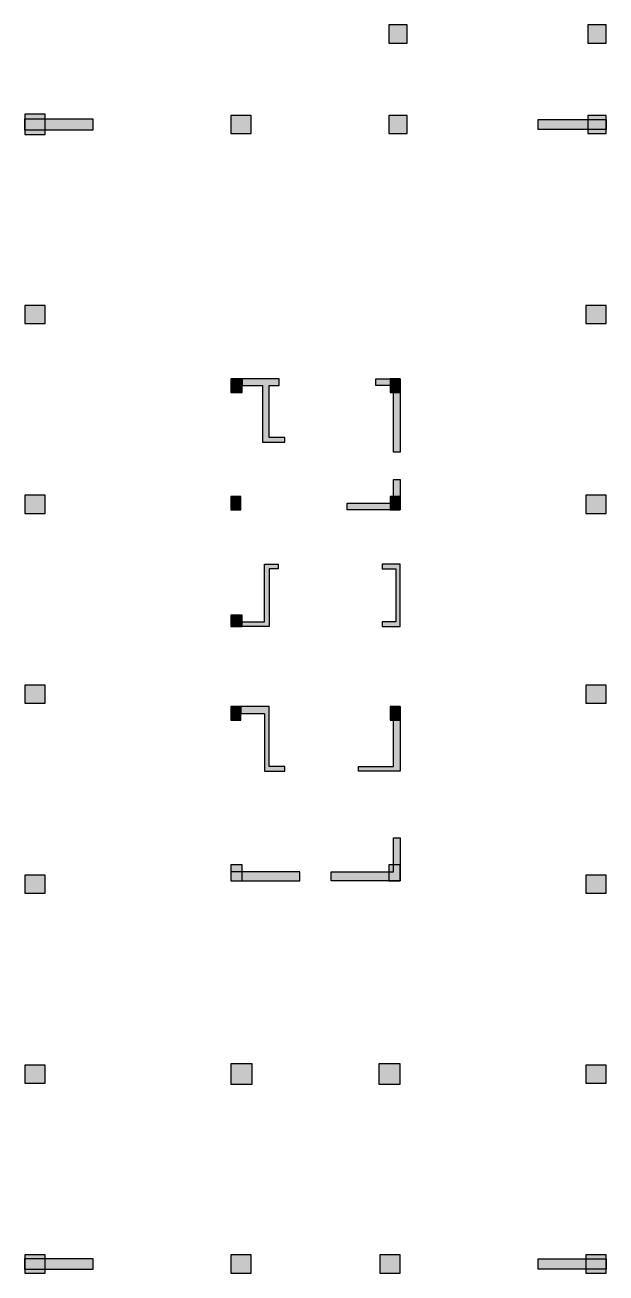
# Model space of a CAD drawing. Header units: millimetres. Extents: x 1400 to 27100, y 10599 to 65799.
import ezdxf

# ---------------------------------------------------------------- set-up
doc = ezdxf.new("R2010")
doc.units = ezdxf.units.MM
doc.header["$LTSCALE"] = 1000
for name, color, linetype in [('S-COLU-HATCH', 30, 'Continuous'), ('S-COLU-LINE1', 6, 'Continuous'), ('S-WALL-LINE1', 12, 'Continuous')]:
    doc.layers.add(name, color=color, linetype=linetype)

msp = doc.modelspace()

# ---------------------------------------------------------------- hatches: boundary and pattern name
at = {"layer": 'S-COLU-HATCH', "ltscale": 0.001}
h = msp.add_hatch(color=0, dxfattribs=at)
h.dxf.hatch_style = 1
h.paths.add_polyline_path([(17500, 64999), (18300, 64999), (18300, 65799), (17500, 65799)])
h = msp.add_hatch(color=0, dxfattribs=at)
h.dxf.hatch_style = 1
h.paths.add_polyline_path([(26300, 64999), (27100, 64999), (27100, 65799), (26300, 65799)])
h = msp.add_hatch(color=0, dxfattribs=at)
h.dxf.hatch_style = 1
h.paths.add_polyline_path([(1400, 60949), (2300, 60949), (2300, 61849), (1400, 61849)])
at = {"layer": 'S-COLU-HATCH'}
h = msp.add_hatch(color=0, dxfattribs=at)
h.dxf.hatch_style = 1
h.paths.add_polyline_path([(1400, 61149), (1400, 61649), (4400, 61649), (4400, 61149)])
at = {"layer": 'S-COLU-HATCH', "ltscale": 0.001}
h = msp.add_hatch(color=0, dxfattribs=at)
h.dxf.hatch_style = 1
h.paths.add_polyline_path([(10500, 60999), (11400, 60999), (11400, 61799), (10500, 61799)])
h = msp.add_hatch(color=0, dxfattribs=at)
h.dxf.hatch_style = 1
h.paths.add_polyline_path([(17500, 60999), (18300, 60999), (18300, 61799), (17500, 61799)])
at = {"layer": 'S-COLU-HATCH'}
h = msp.add_hatch(color=0, dxfattribs=at)
h.dxf.hatch_style = 1
h.paths.add_polyline_path([(24100, 61174), (24100, 61624), (27100, 61624), (27100, 61174)])
at = {"layer": 'S-COLU-HATCH', "ltscale": 0.001}
h = msp.add_hatch(color=0, dxfattribs=at)
h.dxf.hatch_style = 1
h.paths.add_polyline_path([(26300, 60999), (27100, 60999), (27100, 61799), (26300, 61799)])
h = msp.add_hatch(color=0, dxfattribs=at)
h.dxf.hatch_style = 1
h.paths.add_polyline_path([(1400, 52599), (2300, 52599), (2300, 53399), (1400, 53399)])
h = msp.add_hatch(color=0, dxfattribs=at)
h.dxf.hatch_style = 1
h.paths.add_polyline_path([(26200, 52599), (27100, 52599), (27100, 53399), (26200, 53399)])
at = {"layer": 'S-COLU-HATCH'}
h = msp.add_hatch(color=0, dxfattribs=at)
h.dxf.hatch_style = 1
h.paths.add_polyline_path([(10500, 49549), (11000, 49549), (11000, 50149), (10500, 50149)])
h = msp.add_hatch(color=0, dxfattribs=at)
h.dxf.hatch_style = 1
h.paths.add_polyline_path([(12200, 49849), (12650, 49849), (12650, 50149), (11000, 50149), (11000, 49849), (11900, 49849), (11900, 47349), (12900, 47349), (12900, 47549), (12200, 47549)])
h = msp.add_hatch(color=0, dxfattribs=at)
h.dxf.hatch_style = 1
h.paths.add_polyline_path([(18000, 46899), (17700, 46899), (17700, 49849), (16925, 49849), (16925, 50149), (18000, 50149)])
h = msp.add_hatch(color=0, dxfattribs=at)
h.dxf.hatch_style = 1
h.paths.add_polyline_path([(17550, 49549), (18000, 49549), (18000, 50149), (17550, 50149)])
h = msp.add_hatch(color=0, dxfattribs=at)
h.dxf.hatch_style = 1
h.paths.add_polyline_path([(18000, 45699), (18000, 44349), (15650, 44349), (15650, 44649), (17700, 44649), (17700, 45699)])
at = {"layer": 'S-COLU-HATCH', "ltscale": 0.001}
h = msp.add_hatch(color=0, dxfattribs=at)
h.dxf.hatch_style = 1
h.paths.add_polyline_path([(1400, 44199), (2300, 44199), (2300, 44999), (1400, 44999)])
at = {"layer": 'S-COLU-HATCH'}
h = msp.add_hatch(color=0, dxfattribs=at)
h.dxf.hatch_style = 1
h.paths.add_polyline_path([(10500, 44349), (10950, 44349), (10950, 44949), (10500, 44949)])
h = msp.add_hatch(color=0, dxfattribs=at)
h.dxf.hatch_style = 1
h.paths.add_polyline_path([(17550, 44349), (18000, 44349), (18000, 44949), (17550, 44949)])
at = {"layer": 'S-COLU-HATCH', "ltscale": 0.001}
h = msp.add_hatch(color=0, dxfattribs=at)
h.dxf.hatch_style = 1
h.paths.add_polyline_path([(26200, 44199), (27100, 44199), (27100, 44999), (26200, 44999)])
at = {"layer": 'S-COLU-HATCH'}
h = msp.add_hatch(color=0, dxfattribs=at)
h.dxf.hatch_style = 1
h.paths.add_polyline_path([(12000, 39399), (12000, 41949), (12600, 41949), (12600, 41749), (12200, 41749), (12200, 39199), (11000, 39199), (11000, 39399)])
h = msp.add_hatch(color=0, dxfattribs=at)
h.dxf.hatch_style = 1
h.paths.add_polyline_path([(18000, 39199), (18000, 41949), (17200, 41949), (17200, 41749), (17800, 41749), (17800, 39399), (17200, 39399), (17200, 39199)])
h = msp.add_hatch(color=0, dxfattribs=at)
h.dxf.hatch_style = 1
h.paths.add_polyline_path([(10500, 39199), (11000, 39199), (11000, 39699), (10500, 39699)])
at = {"layer": 'S-COLU-HATCH', "ltscale": 0.001}
h = msp.add_hatch(color=0, dxfattribs=at)
h.dxf.hatch_style = 1
h.paths.add_polyline_path([(1400, 35799), (2300, 35799), (2300, 36599), (1400, 36599)])
h = msp.add_hatch(color=0, dxfattribs=at)
h.dxf.hatch_style = 1
h.paths.add_polyline_path([(26200, 35799), (27100, 35799), (27100, 36599), (26200, 36599)])
at = {"layer": 'S-COLU-HATCH'}
h = msp.add_hatch(color=0, dxfattribs=at)
h.dxf.hatch_style = 1
h.paths.add_polyline_path([(10500, 35049), (10950, 35049), (10950, 35649), (10500, 35649)])
h = msp.add_hatch(color=0, dxfattribs=at)
h.dxf.hatch_style = 1
h.paths.add_polyline_path([(12900, 32999), (12200, 32999), (12200, 35649), (10950, 35649), (10950, 35349), (12000, 35349), (12000, 32799), (12900, 32799)])
h = msp.add_hatch(color=0, dxfattribs=at)
h.dxf.hatch_style = 1
h.paths.add_polyline_path([(17700, 35649), (18000, 35649), (18000, 32799), (16150, 32799), (16150, 32999), (17700, 32999)])
h = msp.add_hatch(color=0, dxfattribs=at)
h.dxf.hatch_style = 1
h.paths.add_polyline_path([(17550, 35049), (18000, 35049), (18000, 35649), (17550, 35649)])
h = msp.add_hatch(color=0, dxfattribs=at)
h.dxf.hatch_style = 1
h.paths.add_polyline_path([(18000, 27949), (14950, 27949), (14950, 28349), (17700, 28349), (17700, 29849), (18000, 29849)])
at = {"layer": 'S-COLU-HATCH', "ltscale": 0.001}
h = msp.add_hatch(color=0, dxfattribs=at)
h.dxf.hatch_style = 1
h.paths.add_polyline_path([(1400, 27399), (2300, 27399), (2300, 28199), (1400, 28199)])
at = {"layer": 'S-COLU-HATCH'}
h = msp.add_hatch(color=0, dxfattribs=at)
h.dxf.hatch_style = 1
h.paths.add_polyline_path([(10500, 27949), (11000, 27949), (11000, 28649), (10500, 28649)])
h = msp.add_hatch(color=0, dxfattribs=at)
h.dxf.hatch_style = 1
h.paths.add_polyline_path([(13550, 28349), (10500, 28349), (10500, 27949), (13550, 27949)])
h = msp.add_hatch(color=0, dxfattribs=at)
h.dxf.hatch_style = 1
h.paths.add_polyline_path([(17500, 27949), (18000, 27949), (18000, 28649), (17500, 28649)])
at = {"layer": 'S-COLU-HATCH', "ltscale": 0.001}
h = msp.add_hatch(color=0, dxfattribs=at)
h.dxf.hatch_style = 1
h.paths.add_polyline_path([(26200, 27399), (27100, 27399), (27100, 28199), (26200, 28199)])
h = msp.add_hatch(color=0, dxfattribs=at)
h.dxf.hatch_style = 1
h.paths.add_polyline_path([(1400, 18999), (2300, 18999), (2300, 19799), (1400, 19799)])
h = msp.add_hatch(color=0, dxfattribs=at)
h.dxf.hatch_style = 1
h.paths.add_polyline_path([(10500, 18949), (11450, 18949), (11450, 19849), (10500, 19849)])
h = msp.add_hatch(color=0, dxfattribs=at)
h.dxf.hatch_style = 1
h.paths.add_polyline_path([(17050, 18949), (18000, 18949), (18000, 19849), (17050, 19849)])
h = msp.add_hatch(color=0, dxfattribs=at)
h.dxf.hatch_style = 1
h.paths.add_polyline_path([(26200, 18999), (27100, 18999), (27100, 19799), (26200, 19799)])
h = msp.add_hatch(color=0, dxfattribs=at)
h.dxf.hatch_style = 1
h.paths.add_polyline_path([(1400, 10599), (2300, 10599), (2300, 11399), (1400, 11399)])
at = {"layer": 'S-COLU-HATCH'}
h = msp.add_hatch(color=0, dxfattribs=at)
h.dxf.hatch_style = 1
h.paths.add_polyline_path([(1400, 10749), (1400, 11249), (4400, 11249), (4400, 10749)])
at = {"layer": 'S-COLU-HATCH', "ltscale": 0.001}
h = msp.add_hatch(color=0, dxfattribs=at)
h.dxf.hatch_style = 1
h.paths.add_polyline_path([(10500, 10599), (11400, 10599), (11400, 11399), (10500, 11399)])
h = msp.add_hatch(color=0, dxfattribs=at)
h.dxf.hatch_style = 1
h.paths.add_polyline_path([(17100, 10599), (18000, 10599), (18000, 11399), (17100, 11399)])
at = {"layer": 'S-COLU-HATCH'}
h = msp.add_hatch(color=0, dxfattribs=at)
h.dxf.hatch_style = 1
h.paths.add_polyline_path([(24100, 10774), (24100, 11224), (27100, 11224), (27100, 10774)])
at = {"layer": 'S-COLU-HATCH', "ltscale": 0.001}
h = msp.add_hatch(color=0, dxfattribs=at)
h.dxf.hatch_style = 1
h.paths.add_polyline_path([(26200, 10599), (27100, 10599), (27100, 11399), (26200, 11399)])

# ---------------------------------------------------------------- linework, layer by layer
at = {"layer": 'S-COLU-LINE1', "linetype": 'ByBlock'}
for points in [[(17500, 64999), (18300, 64999), (18300, 65799), (17500, 65799)], [(26300, 64999), (27100, 64999), (27100, 65799), (26300, 65799)], [(1400, 60949), (2300, 60949), (2300, 61849), (1400, 61849)], [(10500, 60999), (11400, 60999), (11400, 61799), (10500, 61799)], [(17500, 60999), (18300, 60999), (18300, 61799), (17500, 61799)], [(26300, 60999), (27100, 60999), (27100, 61799), (26300, 61799)], [(1400, 52599), (2300, 52599), (2300, 53399), (1400, 53399)], [(26200, 52599), (27100, 52599), (27100, 53399), (26200, 53399)], [(10500, 49549), (11000, 49549), (11000, 50149), (10500, 50149)], [(17550, 49549), (18000, 49549), (18000, 50149), (17550, 50149)], [(1400, 44199), (2300, 44199), (2300, 44999), (1400, 44999)], [(10500, 44349), (10950, 44349), (10950, 44949), (10500, 44949)], [(17550, 44349), (18000, 44349), (18000, 44949), (17550, 44949)], [(26200, 44199), (27100, 44199), (27100, 44999), (26200, 44999)], [(10500, 39199), (11000, 39199), (11000, 39699), (10500, 39699)], [(1400, 35799), (2300, 35799), (2300, 36599), (1400, 36599)], [(26200, 35799), (27100, 35799), (27100, 36599), (26200, 36599)], [(10500, 35049), (10950, 35049), (10950, 35649), (10500, 35649)], [(17550, 35049), (18000, 35049), (18000, 35649), (17550, 35649)], [(1400, 27399), (2300, 27399), (2300, 28199), (1400, 28199)], [(10500, 27949), (11000, 27949), (11000, 28649), (10500, 28649)], [(17500, 27949), (18000, 27949), (18000, 28649), (17500, 28649)], [(26200, 27399), (27100, 27399), (27100, 28199), (26200, 28199)], [(1400, 18999), (2300, 18999), (2300, 19799), (1400, 19799)], [(10500, 18949), (11450, 18949), (11450, 19849), (10500, 19849)], [(17050, 18949), (18000, 18949), (18000, 19849), (17050, 19849)], [(26200, 18999), (27100, 18999), (27100, 19799), (26200, 19799)], [(1400, 10599), (2300, 10599), (2300, 11399), (1400, 11399)], [(10500, 10599), (11400, 10599), (11400, 11399), (10500, 11399)], [(17100, 10599), (18000, 10599), (18000, 11399), (17100, 11399)], [(26200, 10599), (27100, 10599), (27100, 11399), (26200, 11399)]]:
    msp.add_lwpolyline(points, close=True, dxfattribs=at)
at = {"layer": 'S-WALL-LINE1', "linetype": 'ByBlock'}
for points in [[(1400, 61149), (1400, 61649), (4400, 61649), (4400, 61149)], [(24100, 61174), (24100, 61624), (27100, 61624), (27100, 61174)], [(12200, 49849), (12650, 49849), (12650, 50149), (11000, 50149), (11000, 49849), (11900, 49849), (11900, 47349), (12900, 47349), (12900, 47549), (12200, 47549)], [(18000, 46899), (17700, 46899), (17700, 49849), (16925, 49849), (16925, 50149), (18000, 50149)], [(18000, 45699), (18000, 44349), (15650, 44349), (15650, 44649), (17700, 44649), (17700, 45699)], [(12000, 39399), (12000, 41949), (12600, 41949), (12600, 41749), (12200, 41749), (12200, 39199), (11000, 39199), (11000, 39399)], [(18000, 39199), (18000, 41949), (17200, 41949), (17200, 41749), (17800, 41749), (17800, 39399), (17200, 39399), (17200, 39199)], [(12900, 32999), (12200, 32999), (12200, 35649), (10950, 35649), (10950, 35349), (12000, 35349), (12000, 32799), (12900, 32799)], [(17700, 35649), (18000, 35649), (18000, 32799), (16150, 32799), (16150, 32999), (17700, 32999)], [(18000, 27949), (14950, 27949), (14950, 28349), (17700, 28349), (17700, 29849), (18000, 29849)], [(1400, 10749), (1400, 11249), (4400, 11249), (4400, 10749)], [(24100, 10774), (24100, 11224), (27100, 11224), (27100, 10774)]]:
    msp.add_lwpolyline(points, close=True, dxfattribs=at)
for points in [[(17700, 46899), (17700, 46949)], [(17700, 44649), (17700, 45699)], [(13550, 28349), (10500, 28349), (10500, 27949), (13550, 27949), (13550, 28349)]]:
    msp.add_lwpolyline(points, dxfattribs=at)

doc.saveas('drawing.dxf')
